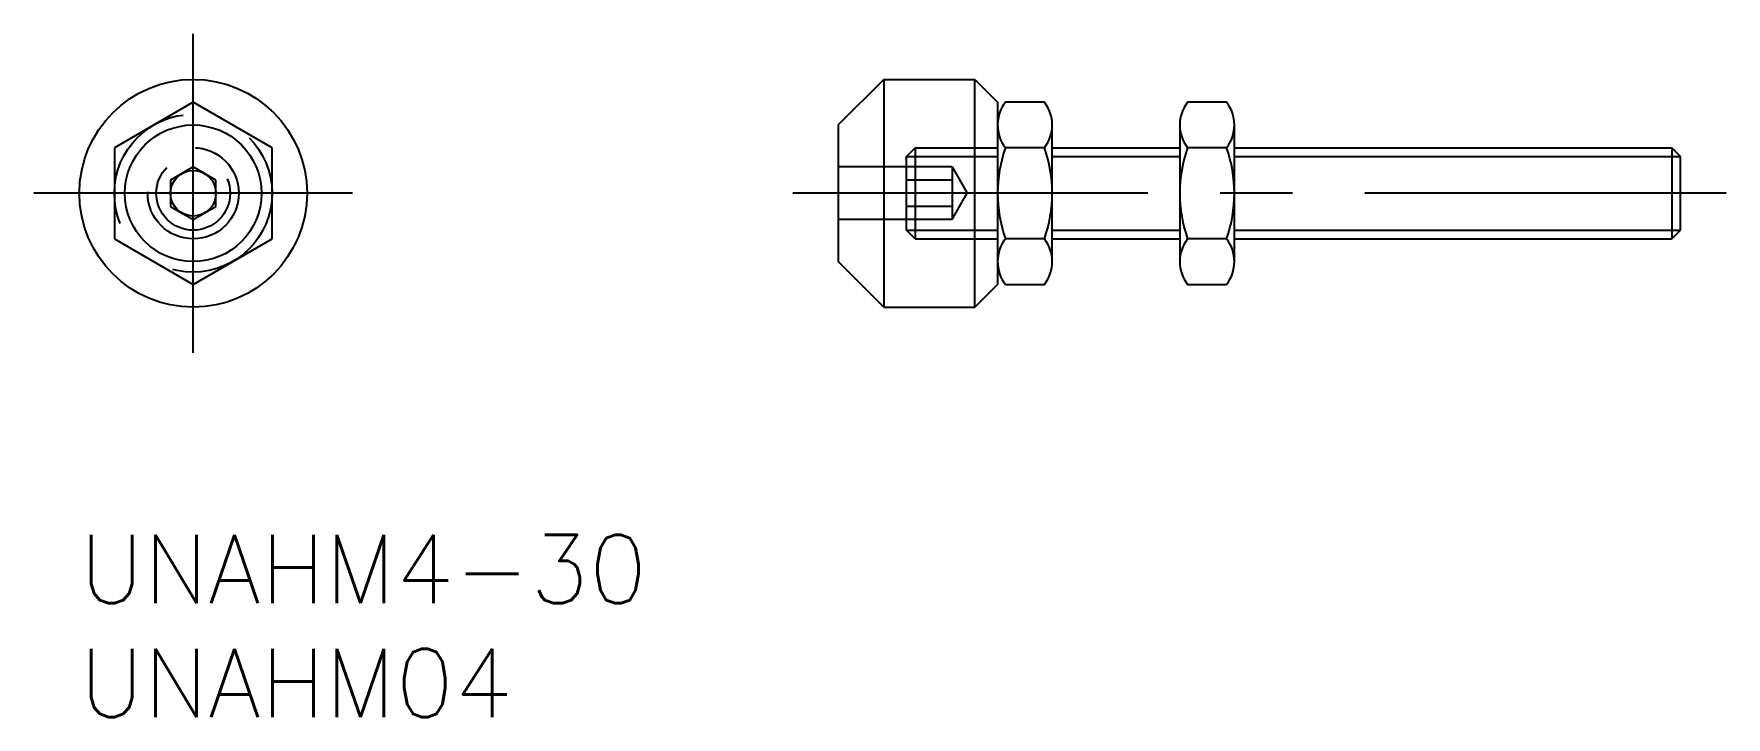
# Model space of a CAD drawing. Extents: x -2 to 72.3, y -8 to 22.
import ezdxf

# ---------------------------------------------------------------- set-up
doc = ezdxf.new("R2010")
doc.units = 0
doc.header["$LTSCALE"] = 0.5
doc.linetypes.add('CENTER', pattern=[50.8, 31.75, -6.35, 6.35, -6.35])
doc.linetypes.add('DASHED', pattern=[19.05, 12.7, -6.35])
for name, color, linetype in [('MSM_CENTER', 1, 'CENTER'), ('MSM_CONTINUOUS', 7, 'CONTINUOUS'), ('MSM_DASHED', 4, 'DASHED'), ('MSM_NARROW', 5, 'CONTINUOUS'), ('MSM_PART_NUMBER', 7, 'CONTINUOUS')]:
    doc.layers.add(name, color=color, linetype=linetype)
doc.styles.get("Standard").update_dxf_attribs({"font": 'txt.shx', "height": 3, "bigfont": 'bigfont.shx'})

# ---------------------------------------------------------------- blocks, each defined once
blk = doc.blocks.new('*U3')
at = {"layer": 'MSM_PART_NUMBER'}
blk.add_text('UNAHM4-30', height=3, dxfattribs=at).set_placement((0, -3))
blk = doc.blocks.new('*U4')
at = {"layer": 'MSM_PART_NUMBER'}
blk.add_text('UNAHM04', height=3, dxfattribs=at).set_placement((0, -8))

msp = doc.modelspace()

# ---------------------------------------------------------------- linework, layer by layer
at = {"layer": 'MSM_CENTER'}
for p, q in [((5, 8), (5, 22)), ((12, 15), (-2, 15)), ((72.332, 15), (31.332, 15))]:
    msp.add_line(p, q, dxfattribs=at)
at = {"layer": 'MSM_CONTINUOUS'}
for p, q in [((35.332, 20), (33.332, 18)), ((35.332, 20), (35.332, 10)), ((35.332, 20), (39.332, 20)), ((39.332, 10), (39.332, 20)), ((39.332, 20), (40.332, 19)), ((40.332, 19), (40.332, 11)), ((42.389, 19), (40.675, 19)), ((50.389, 19), (48.675, 19)), ((33.332, 18), (33.332, 12)), ((42.732, 12), (42.732, 18)), ((48.332, 18), (48.332, 12)), ((50.732, 12), (50.732, 18)), ((42.389, 17), (40.675, 17)), ((42.732, 17), (48.332, 17)), ((50.389, 17), (48.675, 17)), ((50.732, 17), (69.953, 17)), ((70.332, 16.621), (69.953, 17)), ((69.953, 17), (69.953, 13)), ((70.332, 13.379), (70.332, 16.621)), ((5, 16.155), (4, 15.577)), ((6, 15.577), (5, 16.155)), ((4, 15.577), (4, 14.423)), ((6, 14.423), (6, 15.577)), ((4, 14.423), (5, 13.845)), ((5, 13.845), (6, 14.423)), ((42.389, 13), (40.675, 13)), ((42.732, 13), (48.332, 13)), ((50.389, 13), (48.675, 13)), ((50.732, 13), (69.953, 13)), ((69.953, 13), (70.332, 13.379)), ((35.332, 10), (33.332, 12)), ((39.332, 10), (40.332, 11)), ((40.675, 11), (42.389, 11)), ((48.675, 11), (50.389, 11)), ((35.332, 10), (39.332, 10))]:
    msp.add_line(p, q, dxfattribs=at)
for radius in [5, 3, 1]:
    msp.add_circle((5, 15), radius, dxfattribs=at)
for centre, radius, start, end in [((41.96, 18), 1.629, 142.12112, 217.87888), ((41.103, 18), 1.629, 322.12112, 37.87888), ((49.96, 18), 1.629, 142.12112, 217.87888), ((49.103, 18), 1.629, 322.12112, 37.87888), ((46.332, 15), 6, 160.52878, 199.47122), ((36.732, 15), 6, 340.52878, 19.47122), ((54.332, 15), 6, 160.52878, 199.47122), ((44.732, 15), 6, 340.52878, 19.47122), ((41.96, 12), 1.629, 142.12112, 217.87888), ((41.103, 12), 1.629, 322.12112, 37.87888), ((49.96, 12), 1.629, 142.12112, 217.87888), ((49.103, 12), 1.629, 322.12112, 37.87888)]:
    msp.add_arc(centre, radius, start, end, dxfattribs=at)
at = {"layer": 'MSM_DASHED'}
for p, q in [((5, 19), (1.536, 17)), ((8.464, 17), (5, 19)), ((1.536, 17), (1.536, 13)), ((8.464, 13), (8.464, 17)), ((36.332, 16.621), (36.711, 17)), ((36.332, 16.621), (40.332, 16.621)), ((36.332, 13.379), (36.332, 16.621)), ((36.711, 17), (40.332, 17)), ((36.711, 17), (36.711, 13)), ((38.332, 16.155), (33.332, 16.155)), ((38.332, 16.155), (38.332, 13.845)), ((38.332, 16.155), (38.998, 15)), ((38.332, 15.577), (36.332, 15.577)), ((38.332, 13.845), (38.998, 15)), ((38.332, 14.423), (36.332, 14.423)), ((38.332, 13.845), (33.332, 13.845)), ((1.536, 13), (5, 11)), ((5, 11), (8.464, 13)), ((36.332, 13.379), (40.332, 13.379)), ((36.711, 13), (36.332, 13.379)), ((36.711, 13), (40.332, 13))]:
    msp.add_line(p, q, dxfattribs=at)
for radius in [3.464, 2, 1.621]:
    msp.add_circle((5, 15), radius, dxfattribs=at)
at = {"layer": 'MSM_NARROW'}
for p, q in [((42.732, 16.621), (48.332, 16.621)), ((50.732, 16.621), (70.332, 16.621)), ((42.732, 13.379), (48.332, 13.379)), ((50.732, 13.379), (70.332, 13.379))]:
    msp.add_line(p, q, dxfattribs=at)

# ---------------------------------------------------------------- block references
at = {"layer": 'MSM_CONTINUOUS'}
for name in ['*U3', '*U4']:
    msp.add_blockref(name, (0, 0), dxfattribs=at)

doc.saveas('drawing.dxf')
